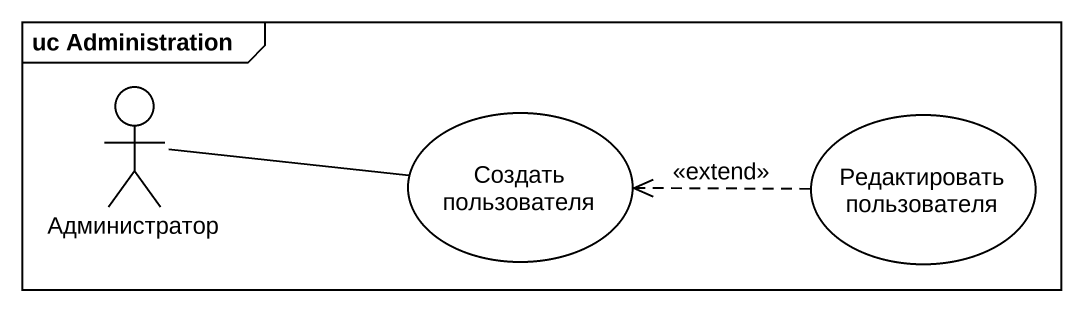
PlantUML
@startuml
mainframe uc Administration
actor Администратор
usecase "Создать пользователя" as Создать_пользователя
usecase "Редактировать пользователя" as Редактировать_пользователя
Администратор -right- Создать_пользователя
Редактировать_пользователя .left.> Создать_пользователя : <<extend>>
@enduml
